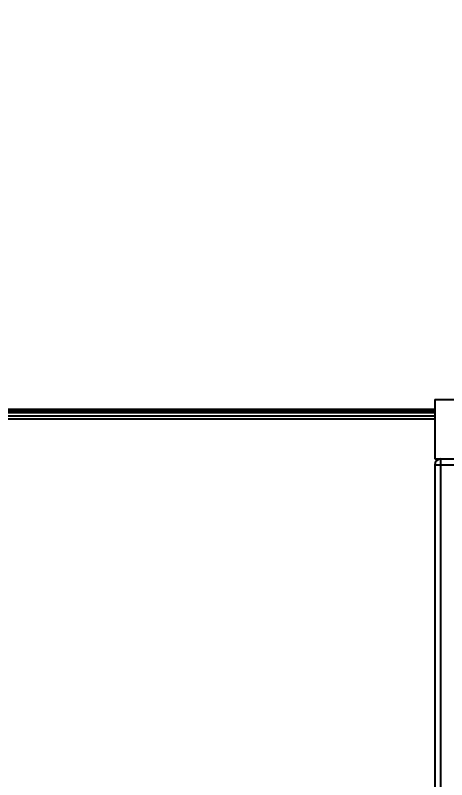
# Model space of a CAD drawing. Header units: millimetres. Extents: x 13495 to 14291, y -4366 to -3315.
# Drawn here: x 13846.07 to 13855.13, y -3536.73 to -3520.67 of the extents above; entities that cross this region are included whole.
import ezdxf

# ---------------------------------------------------------------- set-up
doc = ezdxf.new("R2010")
doc.units = ezdxf.units.MM
doc.header["$LTSCALE"] = 0.1
doc.layers.add('1', color=7, linetype='Continuous')
doc.layers.add('DIM', color=3, linetype='Continuous', lineweight=9)
doc.styles.get("Standard").update_dxf_attribs({"font": 'arial.ttf'})

msp = doc.modelspace()

# ---------------------------------------------------------------- linework, layer by layer
at = {"layer": '1', "color": 7, "linetype": 'Continuous'}
for p, q in [((13854.88, -3528.738), (13854.88, -3529.988)), ((13854.88, -3528.738), (13867.38, -3528.738)), ((13854.88, -3528.946), (13782.398, -3528.946)), ((13854.88, -3528.988), (13782.398, -3528.988)), ((13782.523, -3529.01), (13854.88, -3529.01)), ((13854.88, -3529.091), (13782.523, -3529.091)), ((13782.523, -3529.144), (13854.88, -3529.144)), ((13782.523, -3529.144), (13854.88, -3529.144)), ((13854.88, -3529.988), (13867.38, -3529.988)), ((13855.005, -3634.988), (13855.005, -3529.988)), ((13854.88, -3530.113), (13854.88, -3634.863)), ((13854.88, -3530.113), (13867.38, -3530.113))]:
    msp.add_line(p, q, dxfattribs=at)
msp.add_arc((13855.005, -3530.113), 0.125, 90, 180, dxfattribs=at)

# ---------------------------------------------------------------- texts
at = {"layer": 'DIM', "insert": (13967.237, -3534.246), "char_height": 8.29406, "attachment_point": 9}
msp.add_mtext('{\\fGulim|b0|i0|c129|p50;제품 선반 높이는 설치 환경을 고려하여 \\P조정 하시기 바랍니다}', dxfattribs=at)

doc.saveas('drawing.dxf')
